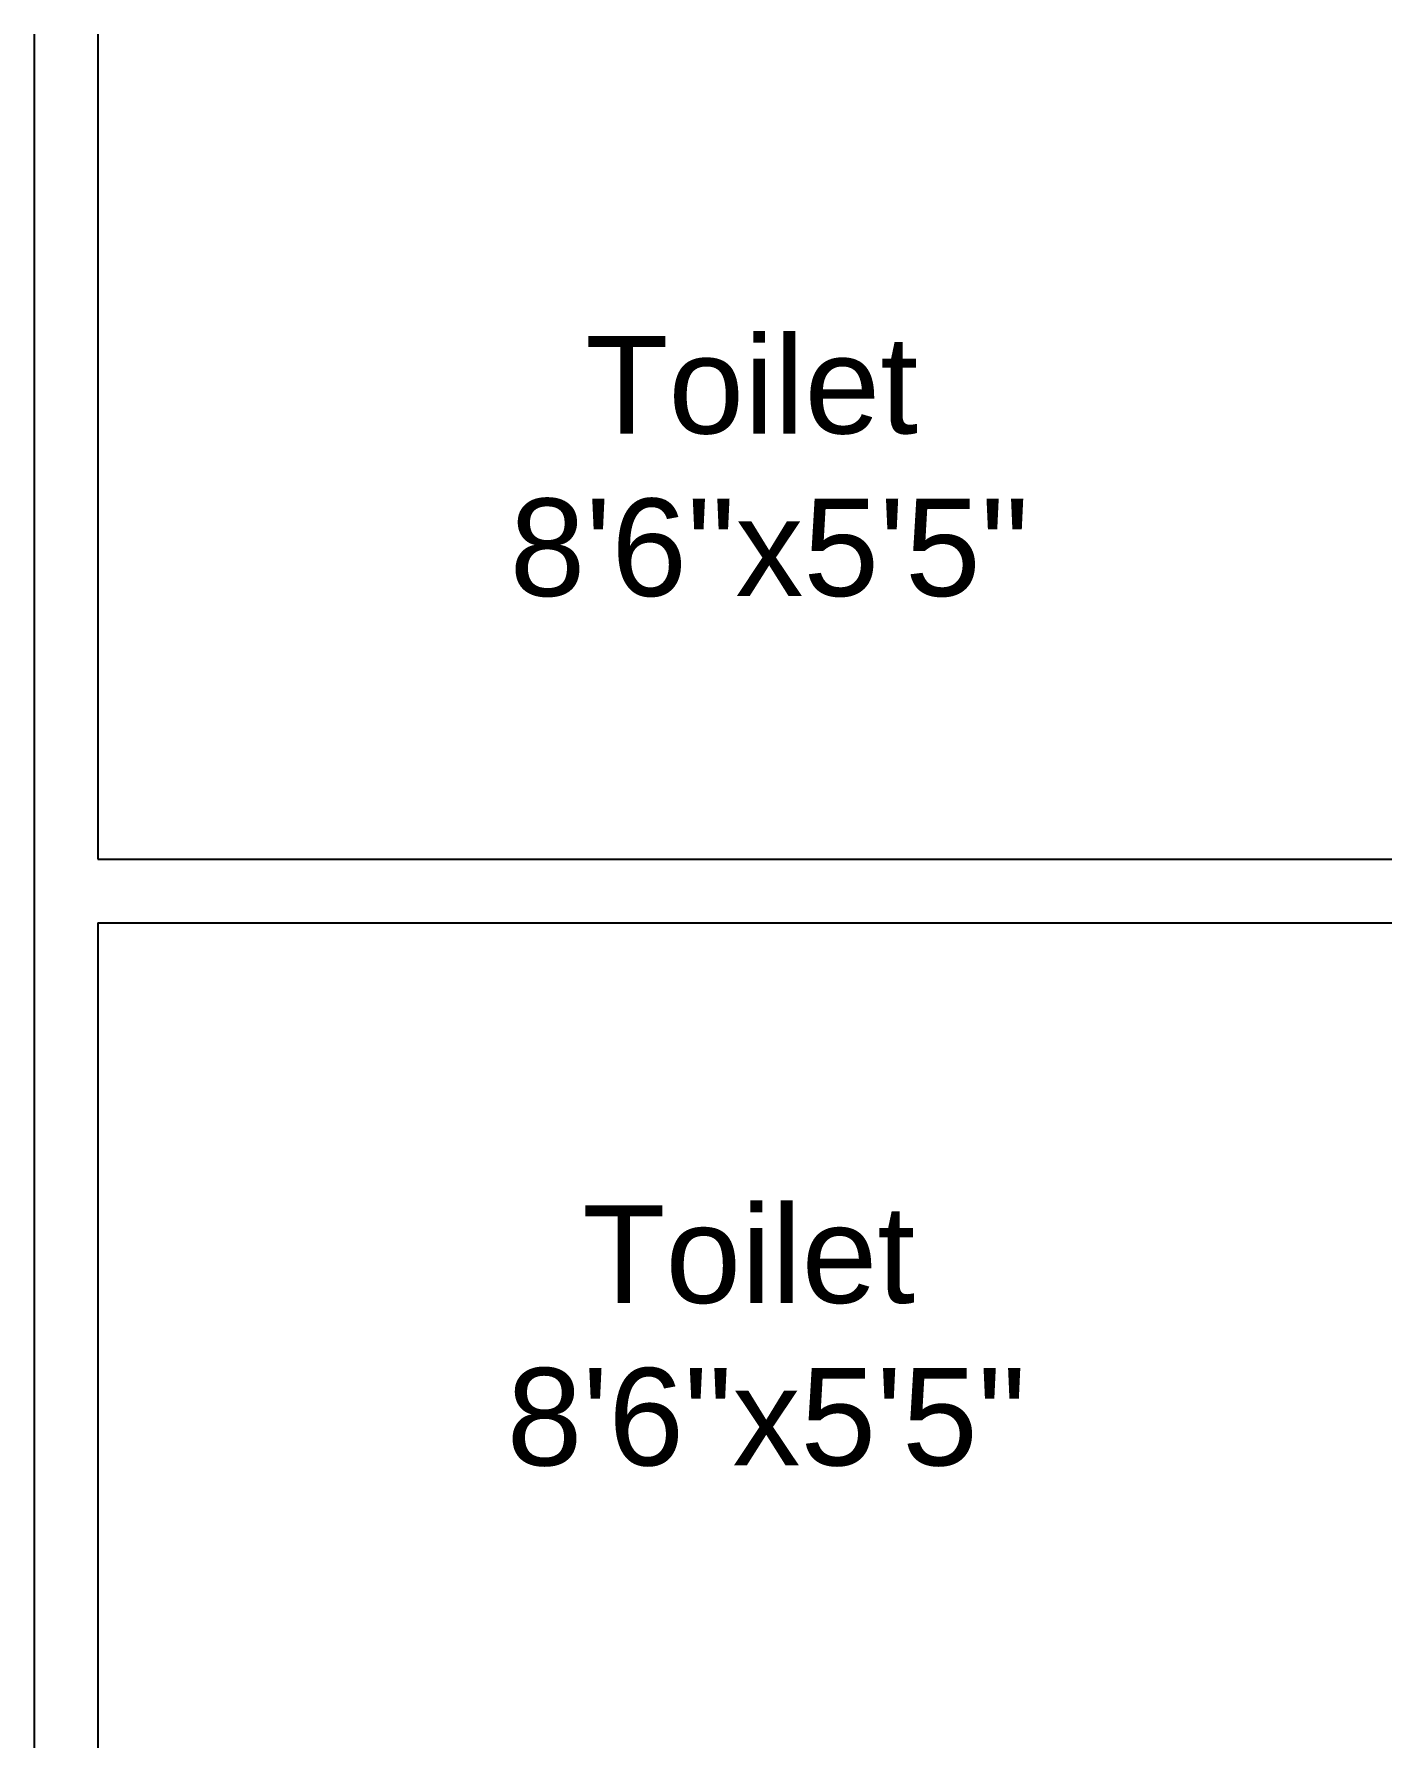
# Model space of a CAD drawing. Header units: inches. Extents: x -19338 to 10560, y -12 to 4973.
# Drawn here: x 8553.3 to 8660.3, y 4420.1 to 4555.1 of the extents above; entities that cross this region are included whole.
import ezdxf

# ---------------------------------------------------------------- set-up
doc = ezdxf.new("R2010")
doc.units = ezdxf.units.IN
doc.header["$MEASUREMENT"] = 0
doc.layers.add('Naming', color=50, linetype='Continuous', plot=False)
doc.styles.get("Standard").update_dxf_attribs({"font": 'arial.ttf'})

msp = doc.modelspace()

# ---------------------------------------------------------------- linework, layer by layer
for p, q in [((8553.267, 4555.131), (8553.267, 4485.131)), ((8558.267, 4555.131), (8558.267, 4490.131)), ((8558.267, 4490.131), (8660.267, 4490.131)), ((8553.267, 4485.131), (8553.267, 4420.131)), ((8558.267, 4485.131), (8660.267, 4485.131)), ((8558.267, 4485.131), (8558.267, 4420.131))]:
    msp.add_line(p, q)

# ---------------------------------------------------------------- texts
at = {"layer": 'Naming', "char_height": 7.68, "attachment_point": 1}
for insert in [(8587.756, 4531.353), (8587.524, 4462.853)]:
    msp.add_mtext_dynamic_manual_height_columns('   Toilet\\P 8\'6"x5\'5"', width=3988.73265, gutter_width=60, heights=[0], dxfattribs=dict(at, insert=insert))

doc.saveas('drawing.dxf')
